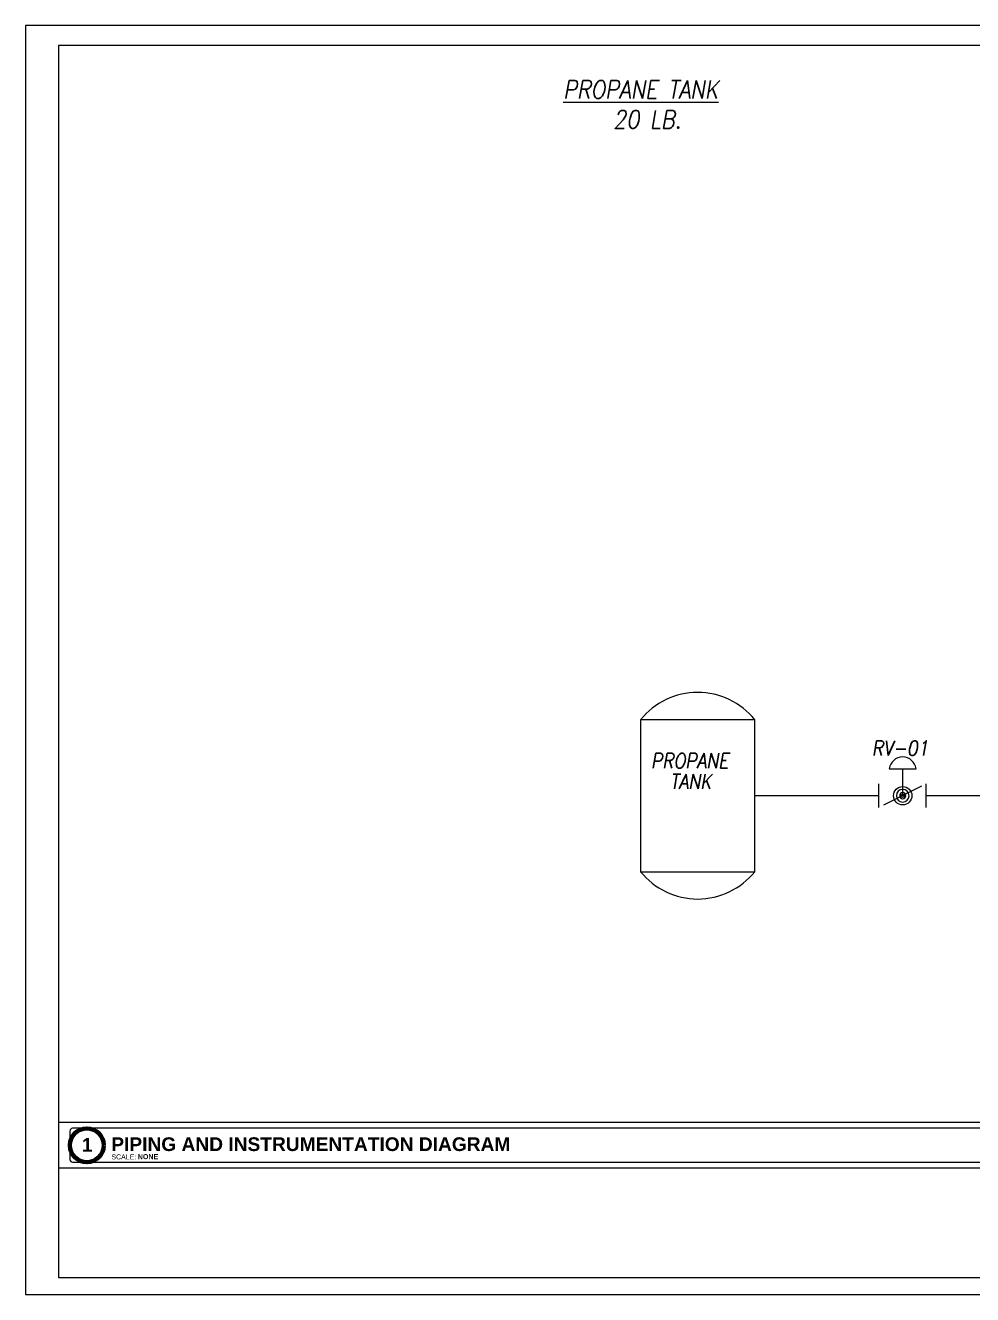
# Paper-space layout 'PROPANE SYS.' of a CAD drawing. Extents: x 0.7 to 34.5, y 0.2 to 22.5.
# Drawn here: x 0.75 to 17.38, y 0.15 to 22.46 of the extents above; entities that cross this region are included whole.
import ezdxf

# ---------------------------------------------------------------- set-up
doc = ezdxf.new("R2010")
doc.units = 0
doc.header["$MEASUREMENT"] = 0
doc.layers.get('Defpoints').update_dxf_attribs({"color": 247})
for name, color, linetype in [('BORDER', 6, 'Continuous'), ('LEADER', 7, 'Continuous'), ('PL', 202, 'Continuous'), ('PROPANE TANK', 142, 'Continuous'), ('TEXT', 7, 'Continuous'), ('VALVE', 7, 'Continuous')]:
    doc.layers.add(name, color=color, linetype=linetype)
doc.styles.get("Standard").update_dxf_attribs({"font": 'arial.ttf'})
doc.styles.add('TLMEDIUM', font='romans', dxfattribs={"width": 0.85, "oblique": 10, "height": 0.15625})

# ---------------------------------------------------------------- blocks, each defined once
blk = doc.blocks.new('Family - TPH View Title_0-135406-FIRST LEVEL FLOOR PLAN')
at = {"lineweight": 120}
blk.add_circle((0.312, 0.312), 0.313, dxfattribs=at)
at = {"lineweight": 15, "insert": (0.767, 0.143), "char_height": 0.09221, "width": 0.54562, "attachment_point": 1, "line_spacing_factor": 0.938532}
blk.add_mtext('\\fArial|b0|i0|c0|p34|;SCALE:', dxfattribs=at)
blk = doc.blocks.new('4')
at = {"layer": 'LEADER', "linetype": 'Continuous'}
for p, q in [((-0.125, 0.0625), (-0.125, -0.0625)), ((-0.1013, 0.0506), (0.0994, -0.05)), ((0.125, 0.0625), (0.125, -0.0625))]:
    blk.add_line(p, q, dxfattribs=at)
for radius in [0.0331, 0.0162]:
    blk.add_circle((-0.0031, 0), radius, dxfattribs=at)
for centre, major_axis in [((-0.0028, 0), (0.0484, 0)), ((-0.0031, 0), (-0.00875, 0))]:
    blk.add_ellipse(centre, major_axis=major_axis, ratio=1, start_param=0, end_param=6.283175, dxfattribs=at)

psp = doc.layouts.new('PROPANE SYS.')

# ---------------------------------------------------------------- linework, layer by layer
psp.add_line((9.682, 2.379), (15.641, 2.379))
at = {"layer": 'BORDER'}
for p, q in [((1.332, 22.103), (1.332, 0.451)), ((33.87, 22.103), (1.332, 22.103)), ((1.332, 0.451), (33.87, 0.451))]:
    psp.add_line(p, q, dxfattribs=at)
at = {"layer": 'Defpoints'}
psp.add_lwpolyline([(34.454, 22.457), (0.748, 22.457), (0.748, 0.151), (34.454, 0.151)], close=True, dxfattribs=at)
at = {"layer": 'PL'}
for p, q in [((15.73, 8.918), (13.557, 8.918)), ((16.147, 8.918), (16.146, 8.918)), ((21.245, 8.918), (16.561, 8.918))]:
    psp.add_line(p, q, dxfattribs=at)
at = {"layer": 'PROPANE TANK'}
for p, q in [((13.557, 10.254), (11.553, 10.254)), ((11.553, 10.254), (11.553, 7.582)), ((13.557, 7.582), (13.557, 10.254)), ((11.553, 7.582), (13.557, 7.582))]:
    psp.add_line(p, q, dxfattribs=at)
for centre, start, end in [((12.555, 9.447), 38.8354, 141.1646), ((12.555, 8.389), 218.8354, 321.1646)]:
    psp.add_arc(centre, 1.286, start, end, dxfattribs=at)
at = {"layer": 'TEXT'}
psp.add_lwpolyline([(1.332, 2.38), (33.87, 2.38), (33.87, 3.173), (1.332, 3.173)], close=True, dxfattribs=at)
psp.add_lwpolyline([(1.578, 2.479), (33.624, 2.479, 0.41421), (33.672, 2.527), (33.672, 3.026, 0.414217), (33.624, 3.074), (1.578, 3.073, 0.41421), (1.531, 3.026), (1.531, 2.526, 0.414217)], format="xyb", close=True, dxfattribs=at)
at = {"layer": 'VALVE'}
for p, q in [((15.918, 9.393), (16.393, 9.393)), ((16.155, 8.918), (16.155, 9.393))]:
    psp.add_line(p, q, dxfattribs=at)
psp.add_arc((16.155, 9.359), 0.24, 8.1103, 171.8897, dxfattribs=at)

# ---------------------------------------------------------------- block references
at = {"layer": 'TEXT', "xscale": 0.9494821164358993, "yscale": 0.9494821164358993, "zscale": 0.9494821164358993}
psp.add_blockref('Family - TPH View Title_0-135406-FIRST LEVEL FLOOR PLAN', (1.531, 2.479), dxfattribs=at)
at = {"layer": 'VALVE', "linetype": 'Continuous', "xscale": -3.325, "yscale": 3.325, "zscale": 3.325}
psp.add_blockref('4', (16.146, 8.918), dxfattribs=at)

# ---------------------------------------------------------------- texts
at = {"style": 'TLMEDIUM', "oblique": 10, "width": 0.85}
for s, p in [('PROPANE', (11.734, 9.404)), ('TANK', (12.07, 9.039))]:
    psp.add_text(s, height=0.2598, dxfattribs=at).set_placement(p)
at = {"insert": (8.594, 21.489), "char_height": 0.31584, "attachment_point": 1, "style": 'TLMEDIUM'}
psp.add_mtext_dynamic_manual_height_columns('\\pi1.59974;{\\LPROPANE TANK}\\P\\pi2.4764;20 LB. ', width=6.25944, gutter_width=0.781, heights=[0], dxfattribs=at)
at = {"layer": 'TEXT', "line_spacing_factor": 0.938532}
for s, insert, char_height, width, attachment_point in [('{\\fArial|b1|i0|c0|p34;1}', (1.835, 2.902), 0.24087, 0.21648, 2), ('{\\fArial|b1|i0|c0|p34;PIPING AND INSTRUMENTATION DIAGRAM}', (2.256, 2.915), 0.24087, 8.75213, 1), ('\\A1;{\\fArial|b1|i0|c0|p34;NONE}', (2.722, 2.62), 0.08906, 8.75213, 1)]:
    psp.add_mtext(s, dxfattribs=dict(at, insert=insert, char_height=char_height, width=width, attachment_point=attachment_point))
at = {"layer": 'VALVE', "style": 'TLMEDIUM', "oblique": 10, "width": 0.85}
psp.add_text('RV-01', height=0.2598, dxfattribs=at).set_placement((15.614, 9.626))

doc.saveas('drawing.dxf')
